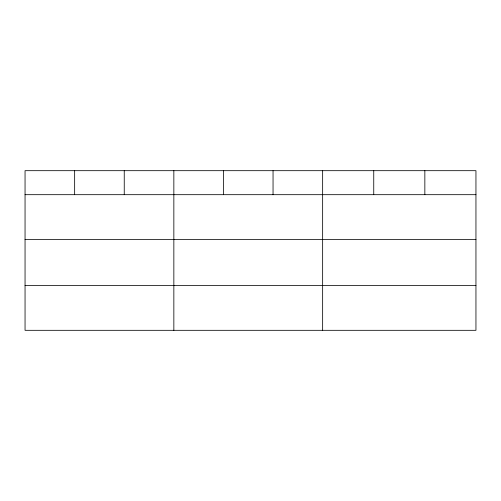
<?xml version="1.0" encoding="UTF-8"?>
<svg xmlns="http://www.w3.org/2000/svg" width="501" height="501" viewBox="0 0 501 501"><rect width="100%" height="100%" fill="white"/><g stroke="black" fill="none" stroke-linecap="round" stroke-linejoin="round"><path stroke-width="0.75" d="M475.95 239.44L475.95 170.684L25.05 170.684L25.05 330.316L475.95 330.316L475.95 239.44L25.05 239.44M25.05 194.682L475.95 194.682M25.05 285.557L475.95 285.557M424.848 170.684L424.848 194.682M373.746 170.684L373.746 194.682M322.644 170.684L322.644 330.316M273.045 170.684L273.045 194.682M223.446 170.684L223.446 194.682M173.847 170.684L173.847 330.316M124.248 170.684L124.248 194.682M74.649 170.684L74.649 194.682"/></g></svg>
